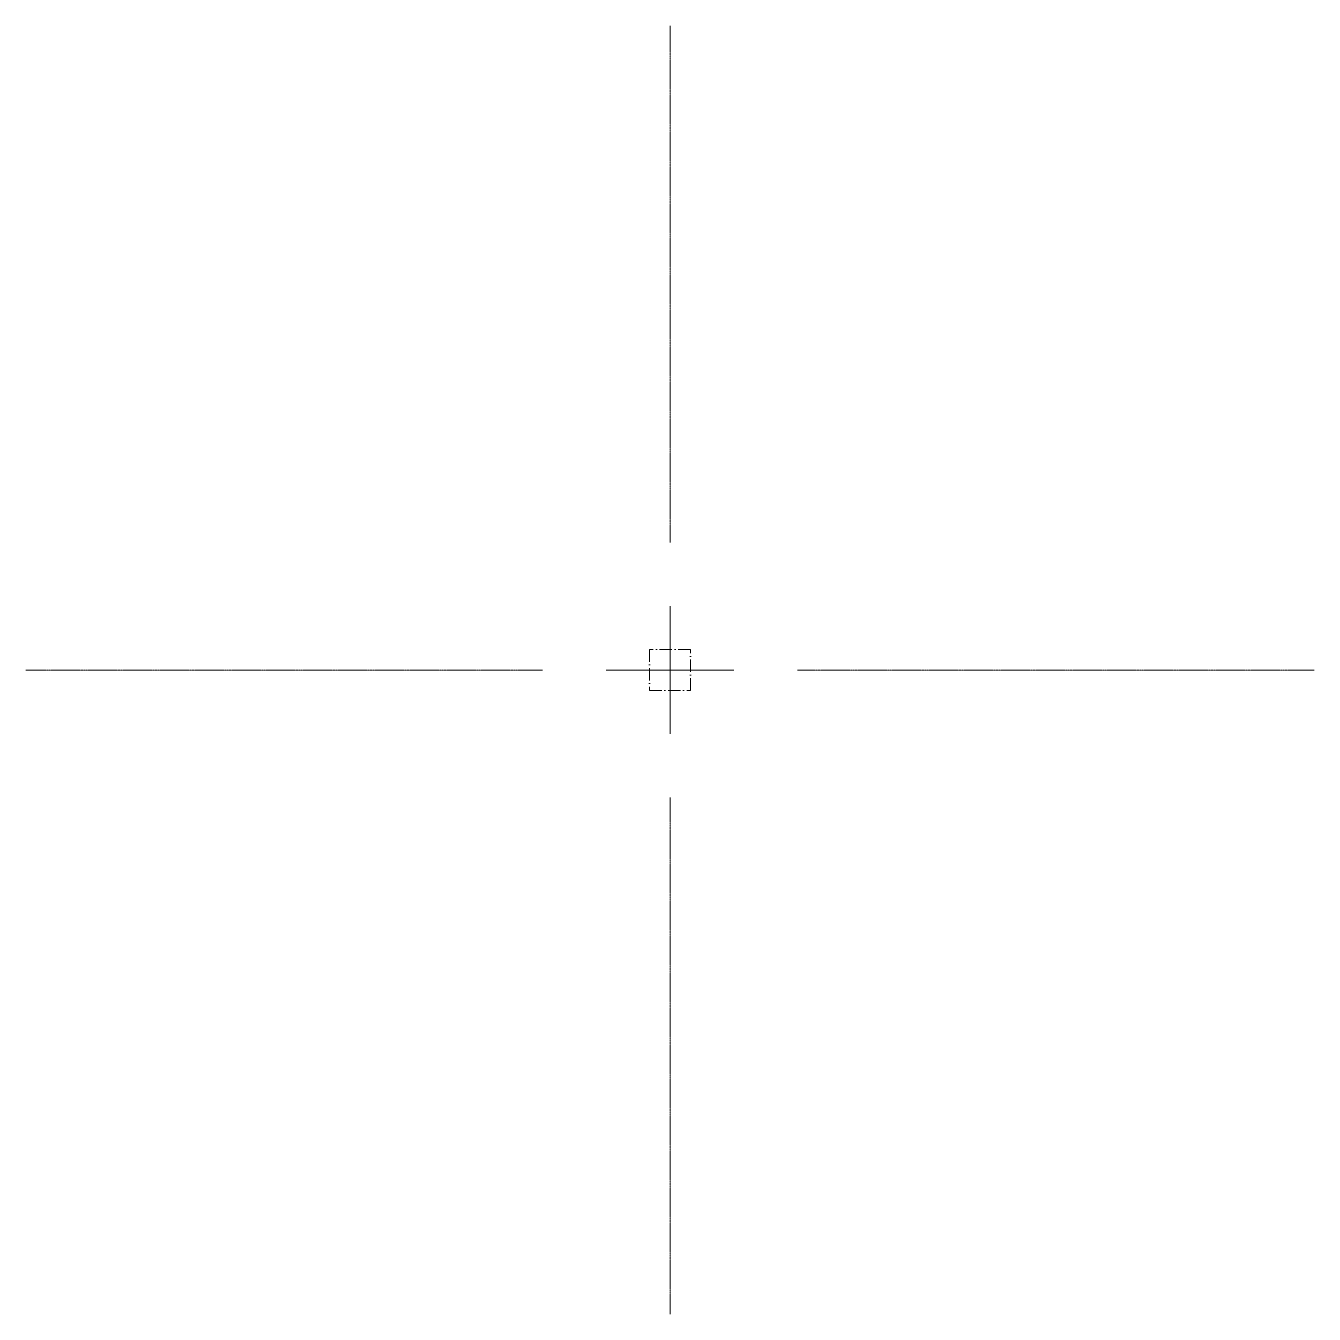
# Model space of a CAD drawing. Header units: centimetres. Extents: x 86 to 714, y 86 to 714.
import ezdxf

# ---------------------------------------------------------------- set-up
doc = ezdxf.new("R2010")
doc.units = ezdxf.units.CM
doc.linetypes.add('ACAD_ISO10W100', pattern=[18, 12, -3, 0, -3])
doc.linetypes.add('CENTER2', pattern=[1.125, 0.75, -0.125, 0.125, -0.125])
doc.layers.add('linii de ajutor', color=131, linetype='ACAD_ISO10W100', lineweight=20)

# ---------------------------------------------------------------- blocks, each defined once
blk = doc.blocks.new('*U1')
at = {"layer": 'linii de ajutor', "color": 0, "linetype": 'CENTER2', "transparency": 16777216}
for p, q in [((0, 62), (0, 313.5)), ((-313.5, 0), (-62, 0)), ((62, 0), (313.5, 0)), ((0, -313.5), (0, -62))]:
    blk.add_line(p, q, dxfattribs=at)
at = {"layer": 'linii de ajutor', "color": 0, "linetype": 'Continuous', "transparency": 16777216}
for p, q in [((0, -31), (0, 31)), ((-31, 0), (31, 0))]:
    blk.add_line(p, q, dxfattribs=at)

msp = doc.modelspace()

# ---------------------------------------------------------------- linework, layer by layer
at = {"layer": 'linii de ajutor', "ltscale": 0.5}
msp.add_lwpolyline([(390, 410), (390, 390), (410, 390), (410, 410)], close=True, dxfattribs=at)

# ---------------------------------------------------------------- block references
at = {"layer": 'linii de ajutor', "linetype": 'CENTER2'}
msp.add_blockref('*U1', (400, 400), dxfattribs=at)

doc.saveas('drawing.dxf')
